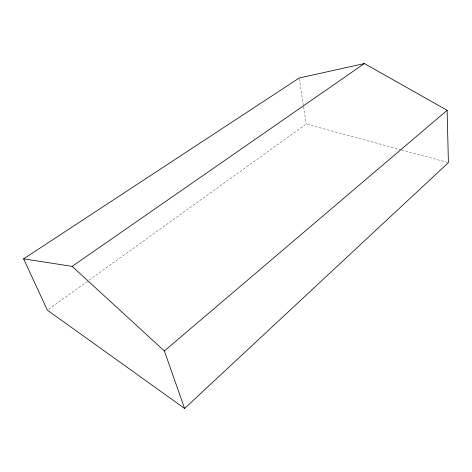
<?xml version="1.0" encoding="UTF-8"?>
<svg xmlns="http://www.w3.org/2000/svg" width="472" height="472" viewBox="0 0 472 472"><rect width="100%" height="100%" fill="white"/><g stroke="black" fill="none" stroke-linecap="round" stroke-linejoin="round"><path stroke-width="0.35" stroke-dasharray="2.36 1.77" d="M48.569 309.302L88.541 280.563M89.137 280.132L306.216 124.03L400.769 149.713M401.477 149.907L448.4 162.651M299.331 78.718L303.484 106.052M303.59 106.766L306.216 124.03"/><path stroke-width="0.71" d="M184.605 408.451L448.4 162.651L447.126 110.295L364.36 63.549L299.224 77.998L23.6 258.863L47.377 310.163L184.605 408.451L164.362 350.956L72.139 266.373L23.6 258.863M164.362 350.956L447.126 110.295M72.139 266.373L364.36 63.549"/></g></svg>
